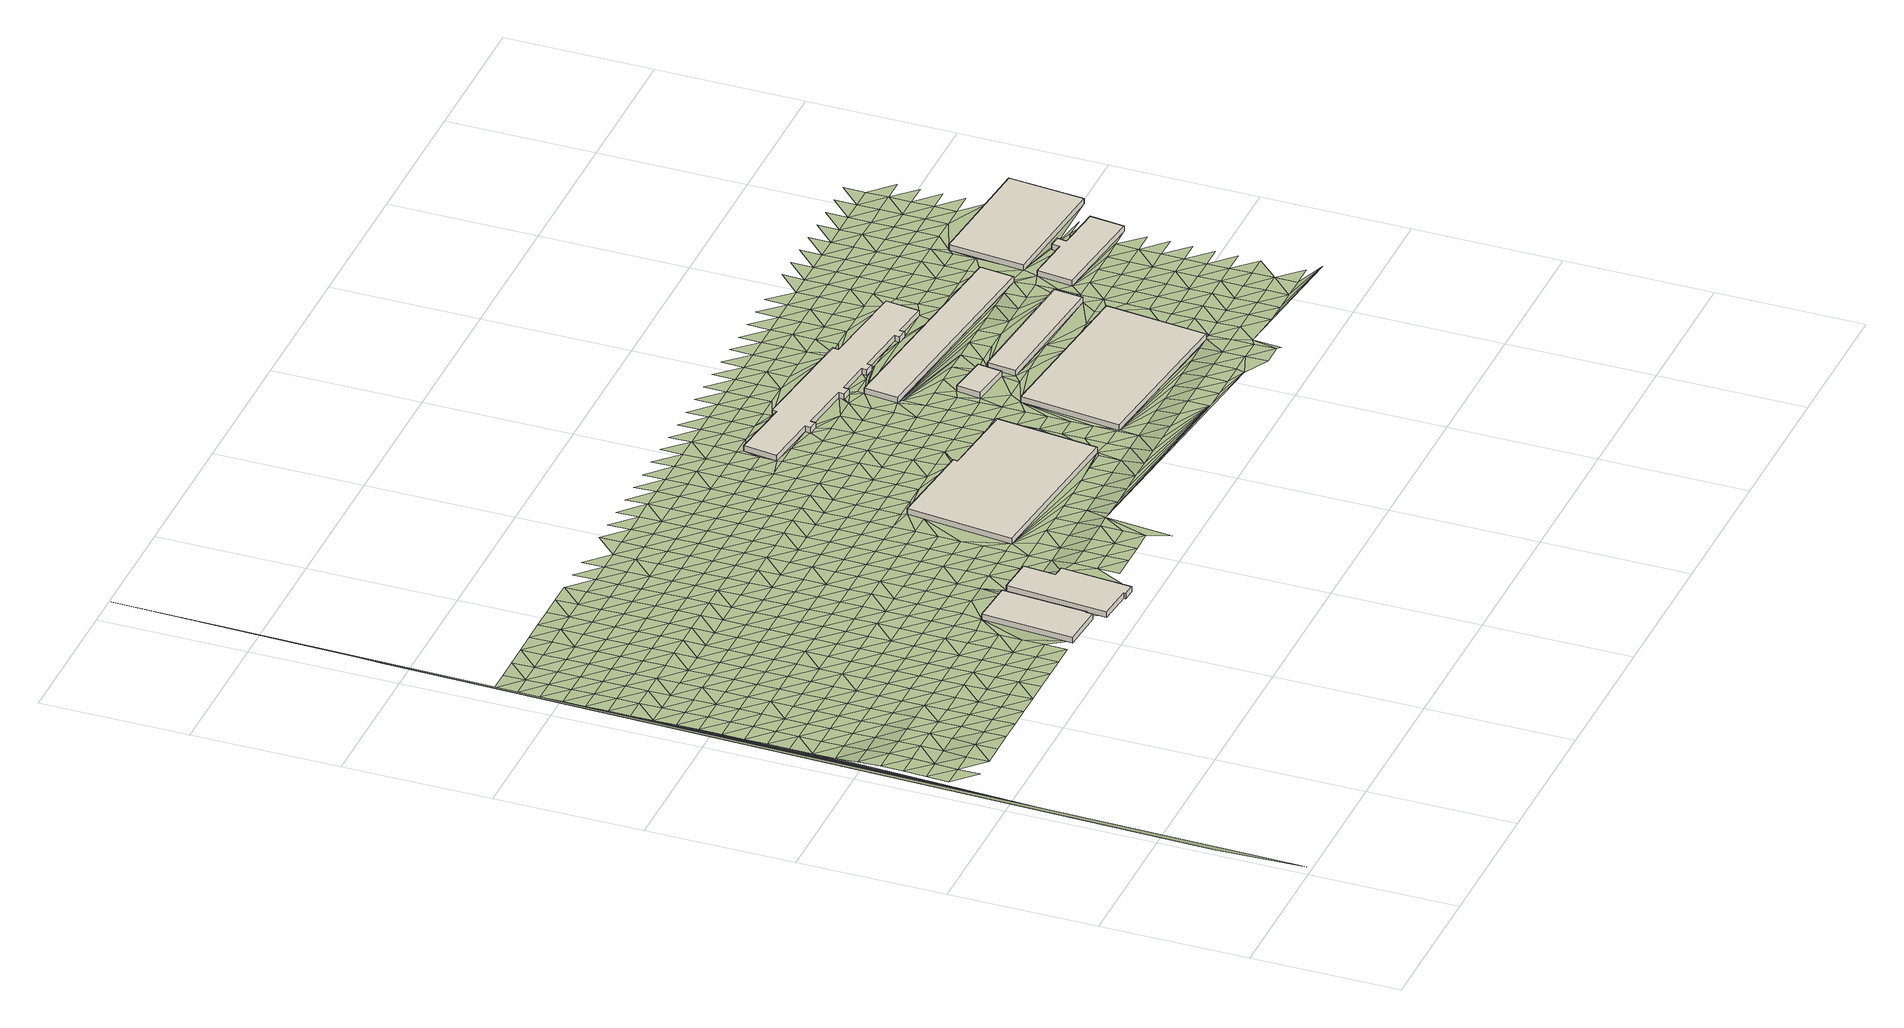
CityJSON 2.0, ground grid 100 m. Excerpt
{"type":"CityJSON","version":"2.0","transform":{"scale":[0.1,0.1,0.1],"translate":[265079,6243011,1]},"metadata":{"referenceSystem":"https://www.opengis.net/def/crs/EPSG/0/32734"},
"CityObjects":{
"building1":{"type":"Building","attributes":{"building":"industrial","building:levels":1,"building_height":4.1,"plus_code":"4FRW3FG6+393","ground_height":2.88,"roof_height":6.98},"geometry":[{"type":"Solid","lod":"1","boundaries":[[[[0,1,2,3]],[[1,4,5,2]],[[4,6,7,5]],[[6,8,9,7]],[[8,10,11,9]],[[10,0,3,11]],[[3,2,5,7,9,11]],[[10,8,6,4,1,0]]]]}]},
"building2":{"type":"Building","attributes":{"building":"industrial","building:levels":1,"building_height":4.1,"plus_code":"4FRW3FF6+XGM","ground_height":2.8,"roof_height":6.9},"geometry":[{"type":"Solid","lod":"1","boundaries":[[[[12,13,14,15]],[[13,16,17,14]],[[16,18,19,17]],[[18,20,21,19]],[[20,22,23,21]],[[22,24,25,23]],[[24,26,27,25]],[[26,12,15,27]],[[15,14,17,19,21,23,25,27]],[[26,24,22,20,18,16,13,12]]]]}]},
"building3":{"type":"Building","attributes":{"building":"industrial","building:levels":1,"building_height":4.1,"plus_code":"4FRW3FG6+7XR","ground_height":2.65,"roof_height":6.75},"geometry":[{"type":"Solid","lod":"1","boundaries":[[[[28,29,30,31]],[[29,32,33,30]],[[32,34,35,33]],[[34,36,37,35]],[[36,38,39,37]],[[38,28,31,39]],[[31,30,33,35,37,39]],[[38,36,34,32,29,28]]]]}]},
"building4":{"type":"Building","attributes":{"building":"industrial","building:levels":1,"building_height":4.1,"plus_code":"4FRW3FG7+Q7V","ground_height":2.39,"roof_height":6.49},"geometry":[{"type":"Solid","lod":"1","boundaries":[[[[40,41,42,43]],[[41,44,45,42]],[[44,46,47,45]],[[46,48,49,47]],[[48,50,51,49]],[[50,52,53,51]],[[52,54,55,53]],[[54,56,57,55]],[[56,58,59,57]],[[58,60,61,59]],[[60,62,63,61]],[[62,64,65,63]],[[64,66,67,65]],[[66,68,69,67]],[[68,70,71,69]],[[70,72,73,71]],[[72,74,75,73]],[[74,76,77,75]],[[76,78,79,77]],[[78,80,81,79]],[[80,82,83,81]],[[82,84,85,83]],[[84,86,87,85]],[[86,40,43,87]],[[43,42,45,47,49,51,53,55,57,59,61,63,65,67,69,71,73,75,77,79,81,83,85,87]],[[86,84,82,80,78,76,74,72,70,68,66,64,62,60,58,56,54,52,50,48,46,44,41,40]]]]}]},
"building5":{"type":"Building","attributes":{"building":"industrial","building:levels":1,"building_height":4.1,"plus_code":"4FRW3FG7+F9Q","ground_height":2.56,"roof_height":6.66},"geometry":[{"type":"Solid","lod":"1","boundaries":[[[[88,89,90,91]],[[89,92,93,90]],[[92,94,95,93]],[[94,88,91,95]],[[91,90,93,95]],[[94,92,89,88]]]]}]},
"building6":{"type":"Building","attributes":{"building":"industrial","building:levels":1,"building_height":4.1,"plus_code":"4FRW3FG7+6HF","ground_height":2.62,"roof_height":6.72},"geometry":[{"type":"Solid","lod":"1","boundaries":[[[[96,97,98,99]],[[97,100,101,98]],[[100,102,103,101]],[[102,96,99,103]],[[99,98,101,103]],[[102,100,97,96]]]]}]},
"building7":{"type":"Building","attributes":{"building":"industrial","building:levels":1,"building_height":4.1,"plus_code":"4FRW3FG7+JHM","ground_height":2.43,"roof_height":6.53},"geometry":[{"type":"Solid","lod":"1","boundaries":[[[[104,105,106,107]],[[105,108,109,106]],[[108,110,111,109]],[[110,104,107,111]],[[107,106,109,111]],[[110,108,105,104]]]]}]},
"building8":{"type":"Building","attributes":{"building":"industrial","building:levels":1,"building_height":4.1,"plus_code":"4FRW3FG7+CMM","ground_height":2.47,"roof_height":6.57},"geometry":[{"type":"Solid","lod":"1","boundaries":[[[[112,113,114,115]],[[113,116,117,114]],[[116,118,119,117]],[[118,112,115,119]],[[115,114,117,119]],[[118,116,113,112]]]]}]},
"building9":{"type":"Building","attributes":{"building":"industrial","building:levels":1,"building_height":4.1,"plus_code":"4FRW3FG8+F34","ground_height":2.66,"roof_height":6.76},"geometry":[{"type":"Solid","lod":"1","boundaries":[[[[120,121,122,123]],[[121,124,125,122]],[[124,126,127,125]],[[126,128,129,127]],[[128,130,131,129]],[[130,132,133,131]],[[132,134,135,133]],[[134,120,123,135]],[[123,122,125,127,129,131,133,135]],[[134,132,130,128,126,124,121,120]]]]}]},
"building10":{"type":"Building","attributes":{"building":"industrial","building:levels":1,"building_height":4.1,"plus_code":"4FRW3FG8+J4H","ground_height":2.4,"roof_height":6.5},"geometry":[{"type":"Solid","lod":"1","boundaries":[[[[136,137,138,139]],[[137,140,141,138]],[[140,142,143,141]],[[142,136,139,143]],[[139,138,141,143]],[[142,140,137,136]]]]}]},
"terrain1":{"type":"TINRelief","geometry":[{"type":"CompositeSurface","lod":"1","boundaries":[[[144,145,146]],[[146,147,144]],[[147,148,144]],[[144,148,149]],[[144,150,151]],[[152,144,149]],[[153,154,155]],[[152,156,144]],[[157,155,154]],[[158,159,153]],[[156,160,144]],[[155,158,153]],[[160,161,144]],[[159,162,163]],[[161,164,144]],[[159,158,162]],[[163,165,166]],[[144,164,167]],[[155,168,158]],[[165,163,162]],[[144,167,169]],[[170,168,155]],[[171,145,166]],[[144,169,172]],[[171,166,165]],[[162,158,173]],[[168,174,158]],[[146,145,175]],[[172,176,144]],[[165,162,173]],[[145,171,175]],[[173,158,174]],[[176,177,144]],[[168,170,178]],[[147,146,179]],[[171,165,180]],[[144,177,181]],[[175,182,146]],[[174,168,178]],[[180,165,173]],[[170,183,178]],[[148,147,179]],[[181,184,144]],[[179,146,182]],[[171,185,175]],[[184,186,144]],[[185,171,180]],[[149,148,187]],[[173,174,188]],[[178,189,174]],[[182,175,190]],[[186,191,144]],[[179,187,148]],[[180,173,188]],[[190,175,185]],[[188,174,189]],[[152,149,192]],[[183,193,178]],[[191,194,144]],[[182,195,179]],[[149,187,192]],[[185,180,196]],[[194,197,144]],[[195,182,190]],[[198,156,152]],[[189,178,199]],[[188,196,180]],[[187,179,200]],[[197,201,144]],[[192,198,152]],[[199,178,193]],[[185,202,190]],[[200,179,195]],[[160,156,203]],[[189,204,188]],[[196,202,185]],[[205,192,187]],[[198,203,156]],[[204,189,199]],[[195,190,206]],[[205,187,200]],[[207,161,160]],[[196,188,208]],[[202,206,190]],[[192,209,198]],[[199,193,210]],[[203,207,160]],[[208,188,204]],[[195,211,200]],[[209,192,205]],[[202,196,212]],[[206,211,195]],[[164,161,213]],[[203,198,214]],[[199,215,204]],[[207,216,161]],[[212,196,208]],[[205,200,217]],[[198,209,214]],[[210,215,199]],[[164,213,167]],[[202,218,206]],[[213,161,216]],[[211,217,200]],[[219,207,203]],[[208,204,220]],[[218,202,212]],[[144,201,150]],[[214,219,203]],[[215,220,204]],[[167,221,169]],[[209,205,222]],[[211,206,223]],[[217,224,205]],[[207,225,216]],[[221,167,213]],[[223,206,218]],[[209,222,214]],[[212,208,226]],[[227,215,210]],[[219,225,207]],[[205,224,222]],[[220,228,208]],[[172,169,229]],[[211,230,217]],[[212,226,218]],[[169,221,229]],[[230,211,223]],[[208,228,226]],[[213,216,231]],[[214,232,219]],[[220,215,233]],[[225,234,216]],[[176,172,235]],[[224,217,236]],[[232,214,222]],[[227,233,215]],[[221,213,231]],[[223,218,237]],[[229,235,172]],[[231,216,234]],[[236,217,230]],[[238,228,220]],[[218,226,237]],[[177,176,239]],[[225,219,240]],[[224,241,222]],[[232,242,219]],[[233,238,220]],[[221,243,229]],[[244,230,223]],[[176,235,239]],[[241,224,236]],[[234,225,240]],[[228,245,226]],[[243,221,231]],[[219,242,240]],[[237,244,223]],[[246,181,177]],[[222,247,232]],[[248,233,227]],[[228,238,245]],[[235,229,249]],[[230,250,236]],[[239,246,177]],[[247,222,241]],[[226,251,237]],[[249,229,243]],[[244,250,230]],[[231,234,252]],[[242,232,253]],[[233,254,238]],[[240,255,234]],[[251,226,245]],[[235,256,239]],[[257,241,236]],[[246,258,181]],[[253,232,247]],[[248,254,233]],[[243,231,252]],[[259,244,237]],[[256,235,249]],[[252,234,255]],[[236,250,257]],[[242,260,240]],[[259,237,251]],[[246,239,261]],[[247,241,262]],[[245,238,263]],[[260,242,253]],[[254,264,238]],[[249,243,265]],[[250,244,266]],[[256,261,239]],[[262,241,257]],[[255,240,267]],[[251,245,263]],[[265,243,252]],[[244,259,266]],[[263,238,264]],[[253,247,268]],[[267,240,260]],[[269,258,246]],[[249,270,256]],[[254,248,271]],[[246,261,272]],[[262,268,247]],[[255,273,252]],[[257,250,274]],[[259,251,275]],[[270,249,265]],[[266,276,250]],[[277,260,253]],[[264,254,271]],[[246,272,269]],[[273,255,267]],[[275,251,263]],[[248,278,271]],[[261,256,279]],[[274,262,257]],[[268,277,253]],[[274,250,276]],[[265,252,280]],[[259,281,266]],[[279,256,270]],[[267,260,282]],[[280,252,273]],[[281,259,275]],[[261,283,272]],[[268,262,284]],[[263,264,285]],[[277,282,260]],[[271,286,264]],[[270,265,287]],[[276,266,288]],[[261,279,283]],[[284,262,274]],[[289,273,267]],[[275,263,285]],[[265,280,287]],[[288,266,281]],[[285,264,286]],[[277,268,290]],[[278,291,271]],[[282,289,267]],[[269,272,292]],[[270,293,279]],[[276,294,274]],[[283,295,272]],[[284,290,268]],[[281,275,296]],[[293,270,287]],[[276,288,294]],[[280,273,297]],[[298,282,277]],[[286,271,299]],[[272,295,292]],[[289,300,273]],[[296,275,285]],[[279,301,283]],[[302,284,274]],[[290,298,277]],[[299,271,291]],[[280,297,287]],[[281,303,288]],[[301,279,293]],[[273,300,297]],[[294,302,274]],[[289,282,304]],[[286,305,285]],[[303,281,296]],[[295,283,306]],[[298,304,282]],[[305,286,299]],[[293,287,307]],[[290,284,308]],[[288,309,294]],[[306,283,301]],[[284,302,310]],[[311,300,289]],[[296,285,312]],[[287,297,307]],[[309,288,303]],[[295,313,292]],[[290,308,298]],[[299,291,314]],[[304,311,289]],[[284,310,308]],[[312,285,305]],[[315,301,293]],[[302,294,316]],[[313,295,306]],[[303,296,317]],[[307,315,293]],[[294,309,316]],[[300,318,297]],[[304,298,319]],[[299,320,305]],[[311,321,300]],[[317,296,312]],[[301,322,306]],[[323,310,302]],[[324,292,313]],[[298,308,319]],[[314,320,299]],[[297,318,307]],[[303,325,309]],[[315,322,301]],[[300,321,318]],[[316,323,302]],[[326,311,304]],[[312,305,327]],[[303,317,325]],[[310,328,308]],[[319,326,304]],[[320,327,305]],[[313,306,329]],[[307,330,315]],[[309,331,316]],[[322,332,306]],[[310,323,328]],[[311,333,321]],[[334,317,312]],[[330,307,318]],[[331,309,325]],[[324,313,329]],[[308,335,319]],[[320,314,336]],[[306,332,329]],[[326,333,311]],[[334,312,327]],[[322,315,337]],[[323,316,338]],[[335,308,328]],[[315,330,337]],[[338,316,331]],[[321,339,318]],[[340,326,319]],[[325,317,341]],[[342,327,320]],[[333,343,321]],[[317,334,344]],[[332,322,345]],[[323,346,328]],[[329,347,324]],[[335,340,319]],[[336,342,320]],[[330,318,339]],[[331,325,341]],[[337,345,322]],[[321,343,339]],[[346,323,338]],[[317,344,341]],[[333,326,348]],[[329,332,349]],[[328,350,335]],[[334,327,351]],[[326,340,348]],[[342,352,327]],[[330,353,337]],[[331,354,338]],[[332,345,349]],[[328,346,350]],[[343,333,355]],[[344,334,351]],[[353,330,339]],[[354,331,341]],[[351,327,352]],[[356,347,329]],[[340,335,357]],[[348,355,333]],[[342,358,352]],[[345,337,359]],[[349,356,329]],[[357,335,350]],[[346,338,360]],[[344,361,341]],[[359,337,353]],[[354,362,338]],[[343,363,339]],[[340,364,348]],[[343,355,365]],[[361,344,351]],[[345,366,349]],[[350,346,360]],[[356,367,347]],[[364,340,357]],[[338,362,360]],[[353,339,363]],[[368,354,341]],[[366,345,359]],[[343,365,363]],[[355,348,369]],[[368,341,361]],[[352,358,10]],[[356,349,370]],[[357,350,371]],[[348,364,369]],[[351,352,10]],[[359,353,372]],[[362,354,373]],[[366,370,349]],[[371,350,360]],[[374,365,355]],[[372,353,363]],[[354,368,373]],[[361,351,10]],[[357,375,364]],[[369,374,355]],[[376,367,356]],[[359,377,366]],[[362,378,360]],[[356,370,379]],[[375,357,371]],[[368,361,10]],[[377,359,372]],[[373,378,362]],[[363,365,380]],[[364,381,369]],[[356,379,376]],[[365,374,382]],[[370,366,383]],[[384,371,360]],[[381,364,375]],[[372,363,380]],[[368,385,373]],[[383,366,377]],[[365,382,380]],[[378,384,360]],[[385,368,10]],[[374,369,386]],[[370,387,379]],[[375,371,388]],[[386,369,381]],[[377,372,389]],[[378,373,390]],[[370,383,387]],[[384,388,371]],[[374,391,382]],[[389,372,380]],[[373,385,390]],[[392,381,375]],[[374,386,391]],[[376,379,393]],[[377,394,383]],[[395,384,378]],[[387,396,379]],[[388,392,375]],[[394,377,389]],[[390,395,378]],[[10,397,385]],[[380,382,398]],[[386,381,399]],[[379,396,393]],[[391,400,382]],[[383,401,387]],[[392,399,381]],[[380,398,389]],[[402,388,384]],[[385,397,390]],[[403,404,405]],[[401,383,394]],[[382,400,398]],[[384,395,406]],[[391,386,407]],[[396,387,408]],[[388,402,392]],[[399,407,386]],[[384,406,402]],[[397,10,409]],[[394,389,410]],[[395,390,411]],[[408,387,401]],[[412,400,391]],[[389,398,410]],[[411,390,397]],[[409,405,404]],[[396,413,393]],[[399,392,414]],[[407,412,391]],[[415,401,394]],[[395,416,406]],[[403,417,404]],[[413,396,408]],[[392,402,414]],[[398,400,418]],[[410,415,394]],[[395,411,416]],[[419,407,399]],[[400,412,418]],[[401,420,408]],[[409,404,421]],[[414,419,399]],[[398,422,410]],[[402,406,423]],[[397,424,411]],[[415,420,401]],[[417,421,404]],[[416,425,406]],[[409,424,397]],[[407,426,412]],[[422,398,418]],[[421,417,409]],[[427,413,408]],[[402,423,414]],[[419,426,407]],[[406,425,423]],[[428,409,417]],[[429,415,410]],[[411,430,416]],[[409,428,424]],[[408,420,427]],[[428,417,424]],[[429,410,422]],[[430,411,424]],[[431,413,432]],[[418,412,433]],[[414,434,419]],[[426,435,412]],[[420,415,436]],[[425,416,437]],[[432,413,427]],[[434,414,423]],[[422,418,433]],[[415,429,436]],[[433,412,435]],[[430,437,416]],[[424,417,438]],[[426,419,439]],[[425,440,423]],[[434,441,419]],[[427,420,442]],[[429,422,443]],[[438,430,424]],[[436,444,420]],[[440,425,437]],[[445,438,417]],[[435,426,439]],[[443,422,433]],[[419,441,439]],[[442,432,427]],[[423,446,434]],[[442,420,444]],[[445,417,24]],[[429,447,436]],[[446,423,440]],[[437,430,448]],[[447,429,443]],[[438,449,430]],[[450,432,451]],[[433,435,452]],[[441,434,453]],[[439,454,435]],[[444,436,455]],[[440,437,448]],[[451,432,442]],[[453,434,446]],[[430,449,448]],[[443,433,452]],[[438,445,456]],[[457,458,459]],[[455,436,447]],[[452,435,454]],[[441,460,439]],[[461,458,462]],[[461,462,24]],[[24,456,445]],[[444,463,442]],[[446,440,464]],[[441,453,460]],[[447,443,465]],[[466,449,438]],[[444,455,463]],[[448,464,440]],[[456,24,462]],[[454,439,467]],[[465,443,452]],[[456,466,438]],[[468,451,442]],[[446,469,453]],[[439,460,467]],[[447,470,455]],[[449,471,448]],[[462,458,472]],[[463,468,442]],[[464,469,446]],[[458,457,473]],[[454,474,452]],[[462,472,456]],[[470,447,465]],[[471,449,466]],[[460,453,475]],[[457,476,477]],[[474,454,467]],[[458,473,472]],[[455,478,463]],[[479,464,448]],[[451,468,480]],[[469,475,453]],[[465,452,481]],[[456,482,466]],[[478,455,470]],[[471,479,448]],[[460,483,467]],[[484,473,457]],[[451,480,485]],[[452,474,481]],[[482,456,472]],[[468,463,486]],[[487,469,464]],[[475,483,460]],[[477,484,457]],[[470,465,488]],[[471,466,489]],[[463,478,486]],[[487,464,479]],[[474,467,490]],[[491,472,473]],[[465,481,488]],[[489,466,482]],[[492,480,468]],[[475,469,493]],[[483,490,467]],[[484,491,473]],[[470,494,478]],[[479,471,495]],[[486,492,468]],[[493,469,487]],[[496,482,472]],[[494,470,488]],[[471,489,495]],[[480,497,485]],[[481,474,498]],[[499,483,475]],[[484,477,500]],[[490,501,474]],[[491,496,472]],[[478,502,486]],[[487,479,503]],[[480,492,497]],[[499,475,493]],[[504,489,482]],[[481,498,488]],[[502,478,494]],[[474,501,498]],[[495,503,479]],[[490,483,505]],[[506,491,484]],[[496,507,482]],[[495,489,504]],[[492,486,508]],[[504,482,507]],[[493,487,509]],[[505,483,499]],[[500,506,484]],[[494,488,510]],[[508,486,502]],[[503,509,487]],[[503,495,504]],[[511,501,490]],[[512,496,491]],[[488,498,510]],[[492,513,497]],[[493,514,499]],[[511,490,505]],[[512,491,506]],[[515,502,494]],[[513,492,508]],[[509,514,493]],[[510,515,494]],[[497,516,517]],[[501,518,498]],[[505,499,519]],[[507,496,520]],[[521,506,500]],[[522,501,511]],[[496,512,523]],[[520,504,507]],[[508,502,524]],[[516,497,513]],[[514,519,499]],[[504,525,503]],[[518,510,498]],[[515,524,502]],[[501,522,518]],[[496,523,520]],[[505,526,511]],[[503,525,509]],[[527,513,508]],[[512,506,528]],[[519,526,505]],[[521,529,506]],[[510,530,515]],[[509,525,514]],[[524,527,508]],[[522,511,531]],[[523,512,528]],[[510,518,530]],[[528,506,529]],[[532,504,520]],[[526,531,511]],[[516,513,533]],[[534,524,515]],[[519,514,535]],[[527,536,513]],[[504,535,525]],[[523,537,520]],[[515,530,534]],[[538,516,533]],[[522,539,518]],[[540,526,519]],[[541,521,542]],[[513,536,533]],[[531,543,522]],[[537,523,528]],[[535,514,525]],[[527,524,544]],[[521,541,529]],[[530,518,539]],[[534,544,524]],[[522,543,539]],[[535,540,519]],[[531,526,545]],[[541,528,529]],[[532,520,537]],[[546,536,527]],[[532,547,504]],[[540,545,526]],[[530,548,534]],[[537,528,541]],[[544,546,527]],[[549,543,531]],[[548,530,539]],[[536,550,533]],[[545,549,531]],[[544,534,551]],[[546,550,536]],[[532,537,552]],[[535,553,540]],[[534,548,551]],[[537,541,552]],[[554,555,533]],[[543,556,539]],[[545,540,553]],[[549,557,543]],[[504,547,558]],[[559,546,544]],[[550,554,533]],[[541,560,552]],[[548,539,556]],[[551,559,544]],[[543,557,556]],[[545,561,549]],[[552,547,532]],[[546,562,550]],[[561,545,553]],[[548,563,551]],[[559,562,546]],[[535,564,553]],[[557,549,565]],[[552,560,566]],[[563,548,556]],[[567,554,550]],[[504,558,568]],[[565,549,561]],[[569,559,551]],[[550,562,567]],[[552,570,547]],[[569,551,563]],[[571,554,572]],[[556,557,573]],[[564,561,553]],[[574,557,565]],[[570,552,566]],[[562,559,575]],[[572,554,567]],[[563,556,573]],[[559,569,575]],[[557,574,573]],[[565,561,576]],[[558,547,570]],[[564,576,561]],[[567,562,577]],[[569,563,578]],[[575,579,562]],[[580,574,565]],[[581,564,535]],[[570,566,582]],[[578,563,573]],[[572,567,577]],[[577,562,579]],[[576,580,565]],[[569,583,575]],[[584,504,568]],[[585,573,574]],[[558,570,586]],[[583,569,578]],[[587,572,588]],[[589,576,564]],[[574,580,585]],[[586,570,582]],[[579,575,590]],[[577,588,572]],[[578,573,591]],[[590,575,583]],[[576,592,580]],[[585,591,573]],[[568,558,586]],[[579,593,577]],[[589,592,576]],[[594,583,578]],[[593,579,590]],[[564,581,589]],[[586,582,595]],[[591,594,578]],[[588,577,596]],[[585,580,597]],[[592,598,580]],[[590,583,41]],[[596,577,593]],[[591,585,597]],[[599,568,586]],[[594,600,583]],[[597,580,598]],[[541,601,560]],[[602,588,603]],[[599,586,595]],[[41,583,600]],[[604,593,590]],[[592,589,605]],[[603,588,596]],[[594,591,606]],[[41,604,590]],[[589,581,607]],[[598,592,605]],[[606,591,597]],[[589,607,605]],[[568,599,608]],[[593,609,596]],[[601,566,560]],[[594,610,600]],[[604,609,593]],[[610,594,606]],[[597,598,611]],[[41,612,604]],[[599,595,613]],[[614,41,600]],[[605,615,598]],[[603,596,616]],[[609,617,596]],[[568,608,584]],[[604,612,609]],[[581,618,619]],[[606,597,611]],[[608,599,613]],[[619,607,581]],[[614,600,610]],[[611,598,615]],[[613,595,620]],[[621,603,616]],[[607,619,605]],[[596,617,616]],[[601,582,566]],[[610,606,622]],[[615,605,623]],[[612,624,609]],[[622,606,611]],[[625,608,613]],[[617,609,624]],[[623,605,619]],[[626,619,618]],[[610,627,614]],[[41,614,628]],[[608,625,584]],[[615,629,611]],[[627,610,622]],[[617,630,616]],[[613,620,631]],[[629,615,623]],[[601,595,582]],[[625,613,584]],[[624,630,617]],[[622,611,632]],[[631,620,633]],[[631,584,613]],[[634,616,635]],[[623,619,636]],[[637,614,627]],[[632,611,629]],[[630,635,616]],[[636,619,626]],[[627,622,638]],[[626,618,34]],[[628,614,637]],[[612,639,624]],[[623,640,629]],[[632,638,622]],[[641,630,624]],[[601,620,595]],[[584,631,642]],[[640,623,636]],[[637,627,643]],[[632,629,644]],[[584,642,645]],[[638,643,627]],[[635,630,646]],[[647,636,626]],[[631,633,648]],[[644,629,640]],[[584,645,649]],[[630,641,646]],[[632,650,638]],[[642,631,648]],[[624,639,641]],[[637,643,651]],[[648,633,652]],[[653,635,654]],[[655,640,636]],[[584,649,656]],[[632,644,650]],[[601,633,620]],[[654,635,646]],[[647,655,636]],[[626,34,647]],[[642,657,645]],[[34,584,656]],[[638,658,643]],[[644,640,659]],[[650,660,638]],[[657,642,648]],[[651,643,658]],[[641,661,646]],[[658,662,651]],[[655,659,640]],[[663,649,645]],[[638,660,658]],[[664,641,639]],[[650,644,665]],[[652,666,648]],[[641,664,661]],[[663,645,657]],[[657,648,667]],[[654,646,668]],[[655,647,669]],[[659,665,644]],[[601,652,633]],[[601,541,670]],[[656,649,671]],[[669,647,34]],[[668,646,661]],[[656,672,34]],[[657,667,663]],[[673,660,650]],[[648,674,667]],[[649,663,671]],[[654,675,676]],[[659,655,677]],[[665,673,650]],[[666,674,648]],[[669,34,672]],[[672,656,678]],[[675,654,668]],[[677,655,669]],[[671,678,656]],[[658,679,662]],[[661,664,680]],[[658,660,681]],[[682,665,659]],[[673,683,660]],[[668,661,680]],[[684,669,672]],[[666,652,601]],[[682,659,677]],[[660,683,681]],[[678,684,672]],[[685,663,667]],[[686,667,674]],[[674,666,687]],[[673,665,688]],[[675,668,689]],[[677,669,690]],[[685,671,663]],[[691,665,682]],[[680,689,668]],[[688,683,673]],[[684,690,669]],[[688,665,691]],[[681,679,658]],[[685,678,671]],[[664,692,680]],[[675,693,694]],[[695,682,677]],[[687,686,674]],[[666,601,687]],[[685,684,678]],[[689,693,675]],[[690,695,677]],[[681,683,105]],[[667,686,696]],[[688,691,697]],[[691,682,698]],[[679,681,699]],[[688,105,683]],[[690,684,685]],[[692,689,680]],[[681,56,699]],[[695,698,682]],[[695,690,88]],[[56,681,105]],[[697,691,700]],[[701,686,687]],[[702,693,689]],[[698,700,691]],[[701,687,601]],[[703,690,685]],[[695,88,698]],[[690,703,88]],[[692,702,689]],[[58,56,704]],[[704,56,105]],[[705,667,696]],[[706,693,707]],[[701,696,686]],[[698,88,94]],[[702,707,693]],[[700,698,94]],[[692,664,708]],[[697,700,709]],[[701,601,710]],[[711,58,704]],[[711,704,105]],[[712,703,685]],[[702,692,713]],[[94,709,700]],[[714,667,705]],[[88,703,715]],[[716,696,701]],[[688,697,717]],[[702,713,707]],[[692,718,713]],[[710,716,701]],[[58,711,60]],[[711,105,719]],[[709,720,697]],[[721,707,722]],[[696,716,705]],[[715,703,712]],[[723,712,685]],[[601,670,710]],[[707,713,722]],[[709,94,724]],[[725,708,664]],[[692,708,718]],[[105,726,719]],[[727,667,714]],[[60,711,62]],[[728,716,710]],[[711,719,62]],[[718,729,713]],[[730,724,94]],[[116,715,712]],[[717,697,720]],[[716,731,705]],[[713,732,722]],[[724,720,709]],[[728,731,716]],[[723,116,712]],[[710,670,728]],[[732,713,729]],[[733,719,726]],[[708,729,718]],[[715,116,734]],[[667,727,735]],[[736,723,685]],[[737,726,105]],[[738,739,722]],[[730,715,734]],[[731,714,705]],[[720,724,730]],[[732,738,722]],[[740,688,717]],[[741,731,728]],[[726,742,733]],[[729,743,732]],[[734,744,730]],[[723,745,116]],[[670,741,728]],[[720,730,717]],[[746,667,735]],[[708,743,729]],[[731,747,714]],[[738,732,748]],[[744,717,730]],[[741,747,731]],[[743,748,732]],[[743,708,725]],[[749,688,740]],[[742,750,733]],[[738,751,752]],[[734,753,744]],[[747,727,714]],[[726,737,742]],[[745,754,116]],[[670,755,741]],[[738,748,751]],[[725,756,757]],[[745,723,736]],[[105,758,737]],[[743,725,759]],[[747,741,755]],[[760,755,670]],[[717,744,740]],[[748,743,761]],[[757,759,725]],[[749,762,688]],[[736,685,102]],[[747,763,727]],[[744,753,740]],[[734,764,753]],[[751,748,761]],[[765,757,756]],[[737,750,742]],[[743,759,761]],[[763,747,755]],[[736,754,745]],[[766,751,767]],[[760,768,755]],[[763,735,727]],[[759,757,765]],[[767,751,761]],[[762,769,688]],[[740,753,764]],[[770,763,755]],[[759,771,761]],[[736,772,754]],[[768,770,755]],[[771,759,765]],[[773,116,754]],[[735,763,746]],[[767,761,774]],[[737,758,775]],[[764,749,740]],[[763,770,776]],[[765,756,777]],[[778,779,768]],[[774,761,771]],[[776,746,763]],[[780,688,769]],[[770,768,779]],[[781,767,782]],[[783,775,784]],[[754,772,785]],[[770,779,776]],[[786,771,765]],[[764,734,787]],[[758,105,788]],[[767,774,782]],[[746,776,789]],[[764,790,749]],[[772,736,102]],[[775,758,784]],[[791,746,789]],[[688,780,792]],[[774,771,793]],[[776,779,794]],[[795,771,786]],[[776,794,789]],[[791,796,746]],[[782,774,793]],[[765,777,786]],[[771,795,793]],[[749,790,762]],[[773,754,785]],[[797,782,798]],[[772,102,785]],[[789,799,791]],[[794,800,789]],[[779,801,794]],[[802,795,786]],[[102,746,796]],[[798,782,793]],[[791,799,796]],[[784,758,803]],[[789,800,799]],[[764,787,790]],[[802,786,777]],[[793,795,804]],[[762,790,769]],[[802,804,795]],[[805,800,794]],[[806,769,790]],[[807,796,799]],[[803,808,784]],[[808,777,784]],[[785,102,809]],[[810,798,793]],[[801,805,794]],[[804,810,793]],[[796,811,102]],[[796,807,811]],[[785,809,773]],[[790,787,806]],[[812,798,813]],[[800,814,799]],[[802,777,815]],[[805,816,800]],[[777,808,817]],[[810,813,798]],[[804,802,818]],[[808,803,819]],[[807,799,814]],[[800,816,814]],[[777,817,815]],[[805,801,820]],[[809,102,821]],[[102,811,822]],[[810,804,818]],[[769,806,780]],[[803,758,788]],[[802,815,818]],[[817,808,823]],[[811,807,824]],[[809,821,773]],[[821,102,822]],[[816,805,825]],[[819,823,808]],[[806,826,780]],[[824,807,814]],[[806,787,826]],[[810,827,813]],[[820,825,805]],[[801,779,828]],[[817,829,815]],[[811,830,822]],[[827,810,818]],[[817,823,829]],[[830,811,824]],[[773,821,831]],[[814,816,832]],[[816,825,833]],[[773,831,787]],[[803,788,819]],[[815,834,818]],[[822,835,821]],[[827,836,813]],[[823,819,837]],[[814,832,824]],[[834,815,829]],[[822,830,835]],[[816,833,832]],[[825,820,838]],[[787,839,826]],[[813,836,840]],[[787,831,841]],[[792,780,826]],[[842,827,818]],[[823,843,829]],[[821,844,831]],[[830,824,845]],[[842,818,834]],[[835,846,821]],[[841,839,787]],[[841,831,847]],[[826,839,792]],[[833,825,848]],[[837,843,823]],[[828,820,801]],[[832,845,824]],[[836,827,849]],[[821,846,844]],[[848,825,838]],[[837,819,788]],[[834,829,850]],[[835,830,851]],[[831,844,847]],[[827,842,849]],[[843,850,829]],[[845,851,830]],[[839,841,134]],[[832,833,852]],[[847,134,841]],[[833,848,853]],[[842,834,854]],[[855,846,835]],[[849,856,836]],[[134,792,839]],[[843,837,857]],[[852,845,832]],[[850,854,834]],[[851,855,835]],[[833,853,852]],[[792,134,858]],[[820,828,838]],[[858,788,792]],[[836,856,859]],[[842,860,849]],[[846,861,844]],[[848,838,862]],[[837,788,857]],[[863,847,844]],[[854,860,842]],[[855,861,846]],[[858,134,864]],[[865,850,843]],[[851,845,866]],[[862,853,848]],[[864,788,858]],[[843,857,867]],[[845,852,868]],[[838,869,862]],[[856,849,870]],[[850,865,854]],[[855,851,866]],[[860,870,849]],[[843,867,865]],[[861,863,844]],[[845,868,866]],[[853,871,852]],[[838,828,869]],[[871,853,862]],[[872,857,788]],[[860,854,873]],[[855,874,861]],[[870,875,856]],[[876,847,863]],[[872,788,864]],[[867,857,872]],[[868,852,877]],[[854,865,873]],[[874,855,866]],[[862,869,878]],[[856,875,879]],[[877,852,871]],[[864,134,880]],[[881,870,860]],[[882,863,861]],[[868,883,866]],[[873,881,860]],[[861,874,882]],[[865,867,884]],[[867,872,885]],[[883,868,877]],[[870,886,875]],[[887,871,862]],[[872,864,140]],[[865,884,873]],[[866,888,874]],[[889,847,876]],[[881,886,870]],[[867,885,884]],[[863,882,876]],[[871,887,877]],[[866,883,888]],[[885,872,140]],[[864,880,890]],[[873,891,881]],[[886,892,875]],[[882,874,893]],[[883,877,894]],[[891,873,884]],[[888,895,874]],[[140,884,885]],[[896,864,890]],[[875,892,897]],[[876,882,893]],[[893,874,895]],[[898,847,889]],[[886,881,899]],[[888,883,900]],[[891,901,881]],[[892,886,899]],[[902,884,140]],[[881,901,899]],[[891,884,902]],[[903,895,888]],[[889,876,893]],[[904,901,891]],[[895,905,893]],[[899,906,892]],[[902,904,891]],[[892,906,907]],[[908,896,909]],[[910,902,140]],[[899,901,911]],[[912,889,893]],[[864,896,913]],[[904,911,901]],[[914,906,899]],[[902,910,904]],[[911,914,899]],[[909,915,908]],[[896,908,916]],[[911,904,917]],[[914,918,906]],[[904,910,917]],[[919,910,140]],[[906,918,920]],[[921,914,911]],[[917,921,911]],[[914,922,918]],[[910,923,917]],[[921,922,914]],[[917,924,921]],[[922,925,918]],[[924,917,923]],[[923,910,919]],[[918,925,926]],[[927,919,140]],[[922,921,928]],[[924,929,921]],[[925,922,928]],[[921,929,928]],[[924,923,930]],[[931,929,924]],[[928,932,925]],[[925,932,933]],[[928,929,934]],[[935,932,928]]]}]}
},
"vertices":[
[1903,2282,19],[2192,2261,19],[2192,2261,60],[1903,2282,60],[2195,2306,19],[2195,2306,60],[2202,2305,19],[2202,2305,60],[2243,2879,19],[2243,2879,60],[1947,2900,19],[1947,2900,60],
[2243,2188,18],[2481,2169,18],[2481,2169,59],[2243,2188,59],[2480,2155,18],[2480,2155,59],[2566,2148,18],[2566,2148,59],[2607,2627,18],[2607,2627,59],[2526,2634,18],[2526,2634,59],[2544,2853,18],[2544,2853,59],[2301,2873,18],[2301,2873,59],
[2890,3754,16],[2809,3034,16],[2809,3034,57],[2890,3754,57],[3954,2906,16],[3954,2906,57],[4032,3596,16],[4032,3596,57],[3503,3655,16],[3503,3655,57],[3507,3685,16],[3507,3685,57],
[3195,4949,14],[3165,4719,14],[3165,4719,55],[3195,4949,55],[3533,4673,14],[3533,4673,55],[3529,4635,14],[3529,4635,55],[3593,4627,14],[3593,4627,55],[3597,4662,14],[3597,4662,55],[3962,4616,14],[3962,4616,55],[3957,4578,14],[3957,4578,55],[4019,4570,14],[4019,4570,55],[4024,4607,14],[4024,4607,55],[4261,4578,14],[4261,4578,55],[4257,4544,14],[4257,4544,55],[4320,4536,14],[4320,4536,55],[4324,4567,14],[4324,4567,55],[4682,4522,14],[4682,4522,55],[4678,4488,14],[4678,4488,55],[4743,4480,14],[4743,4480,55],[4747,4514,14],[4747,4514,55],[4997,4482,14],[4997,4482,55],[5026,4712,14],[5026,4712,55],[4412,4790,14],[4412,4790,55],[4417,4829,14],[4417,4829,55],[3629,4929,14],[3629,4929,55],[3625,4895,14],[3625,4895,55],
[4267,3798,16],[4541,3762,16],[4541,3762,57],[4267,3798,57],[4563,3926,16],[4563,3926,57],[4289,3963,16],[4289,3963,57],
[4316,3550,16],[4236,2870,16],[4236,2870,57],[4316,3550,57],[5383,2734,16],[5383,2734,57],[5458,3422,16],[5458,3422,57],
[5589,4305,14],[4064,4487,14],[4064,4487,55],[5589,4305,55],[4036,4255,14],[4036,4255,55],[5561,4074,14],[5561,4074,55],
[5517,3788,15],[4602,3880,15],[4602,3880,56],[5517,3788,56],[4582,3685,15],[4582,3685,56],[5497,3593,15],[5497,3593,56],
[5644,3719,17],[6331,3641,17],[6331,3641,58],[5644,3719,58],[6358,3875,17],[6358,3875,58],[6048,3911,17],[6048,3911,58],[6056,3975,17],[6056,3975,58],[5981,3984,17],[5981,3984,58],[5974,3928,17],[5974,3928,58],[5672,3962,17],[5672,3962,58],
[6536,3983,14],[6586,4498,14],[6586,4498,55],[6536,3983,55],[5757,4577,14],[5757,4577,55],[5707,4063,14],[5707,4063,55],
[17,635,37],[167,3185,18],[167,3335,17],[167,3485,18],[167,3635,19],[167,3785,19],[206,7980,22],[1,10,67],[167,3935,20],[167,2585,26],[167,2435,22],[317,2435,22],[167,4085,20],[317,2285,22],[317,2585,28],[167,2735,32],[167,4235,18],[167,4385,16],[317,2735,32],[167,2885,32],[167,4535,15],[317,2885,32],[167,3035,27],[167,4685,16],[468,2435,22],[167,4835,14],[468,2285,22],[317,3035,25],[167,4985,14],[468,2735,32],[468,2585,30],[317,3185,18],[167,5135,14],[167,5285,12],[618,2435,22],[317,3485,18],[468,2885,31],[167,5435,8],[317,3335,18],[618,2285,22],[167,5585,13],[468,3035,23],[167,5735,14],[317,3635,20],[618,2735,31],[618,2585,29],[468,3185,18],[167,5885,19],[317,3785,20],[768,2285,23],[167,6035,17],[468,3335,18],[618,2885,30],[167,6185,17],[317,3935,20],[768,2435,23],[468,3485,19],[167,6335,23],[618,3035,23],[317,4085,20],[768,2585,26],[468,3635,20],[618,3185,18],[317,4235,18],[768,2735,26],[468,3785,20],[918,2285,22],[618,3335,19],[768,2885,25],[317,4535,15],[468,3935,21],[918,2435,22],[317,4385,16],[618,3485,20],[768,3035,20],[468,4085,20],[918,2585,23],[317,4685,16],[618,3785,20],[768,3185,19],[618,3635,20],[468,4235,19],[918,2885,20],[1068,2285,23],[918,2735,21],[317,4835,14],[768,3335,20],[468,4535,15],[618,3935,20],[1068,2435,23],[468,4385,17],[317,4985,13],[768,3485,20],[918,3035,17],[1068,2585,22],[317,5135,13],[618,4235,20],[768,3635,20],[618,4085,20],[468,4685,15],[918,3185,19],[1068,2735,20],[317,5285,12],[768,3785,20],[1219,2285,23],[468,4835,15],[918,3335,20],[1068,2885,18],[618,4535,16],[768,3935,20],[1219,2435,23],[618,4385,17],[468,4985,13],[918,3485,20],[317,5435,8],[1068,3035,16],[768,4085,19],[468,5135,13],[918,3635,20],[1219,2735,22],[1219,2585,22],[618,4685,14],[1068,3185,19],[768,4235,19],[918,3785,20],[468,5435,9],[618,4835,14],[1369,2435,23],[468,5285,12],[768,4385,18],[1068,3485,20],[1219,2885,20],[1068,3335,20],[918,3935,19],[1369,2285,23],[618,4985,14],[768,4535,17],[1219,3035,18],[918,4085,19],[618,5135,14],[1068,3635,20],[1369,2735,21],[1369,2585,21],[768,4685,15],[1219,3185,19],[918,4235,19],[1068,3785,20],[1519,2285,23],[618,5435,12],[768,4835,14],[1219,3335,19],[618,5285,12],[1369,2885,20],[918,4535,17],[1068,3935,20],[1519,2435,23],[918,4385,18],[768,4985,14],[1219,3485,19],[1369,3035,17],[1068,4085,19],[1519,2585,21],[768,5135,14],[918,4685,16],[1219,3785,20],[1369,3185,19],[1219,3635,20],[1068,4235,19],[1519,2735,21],[768,5285,14],[1669,2285,22],[918,4835,14],[1369,3335,20],[1519,2885,20],[1068,4535,17],[1219,3935,20],[1669,2435,22],[1068,4385,18],[918,4985,13],[1369,3485,20],[768,5435,14],[1519,3035,17],[1219,4085,20],[1669,2585,21],[1369,3635,21],[918,5285,14],[1068,4685,16],[1519,3185,19],[918,5135,13],[1219,4235,19],[1669,2735,21],[1369,3785,21],[1819,2285,21],[1068,4835,15],[1519,3335,20],[1219,4535,17],[1369,3935,21],[1669,3035,18],[1819,2435,21],[1219,4385,18],[1669,2885,19],[1068,4985,13],[1519,3485,20],[918,5435,13],[1369,4085,20],[1068,5135,13],[1519,3635,21],[1819,2735,21],[1819,2585,21],[1219,4685,17],[1669,3185,20],[1369,4235,20],[1068,5285,14],[1519,3785,21],[1903,2282,31],[1219,4835,16],[1669,3485,21],[1819,2885,21],[1669,3335,21],[1369,4535,18],[1519,3935,21],[1369,4385,19],[1219,4985,14],[1068,5435,13],[1819,3035,18],[1519,4085,20],[1219,5135,14],[1669,3635,21],[1369,4685,19],[1819,3185,18],[1519,4235,20],[1669,3785,21],[1219,5435,14],[1369,4835,17],[1819,3335,20],[1219,5285,15],[1519,4535,18],[1669,3935,21],[1519,4385,19],[1369,4985,15],[1819,3485,20],[1969,3035,17],[1669,4085,21],[1369,5135,15],[1819,3635,20],[1519,4685,19],[1969,3185,17],[1669,4235,20],[1819,3785,20],[1369,5435,14],[1519,4835,17],[1969,3335,19],[1369,5285,16],[2120,3035,16],[1669,4535,18],[1819,3935,20],[1669,4385,19],[1519,4985,15],[1969,3635,19],[2243,2188,33],[2270,2585,29],[2202,2305,30],[1969,3485,19],[1819,4085,21],[1519,5135,15],[2243,2879,23],[1669,4685,19],[2120,3185,17],[1819,4235,21],[1519,5285,16],[1969,3785,19],[1669,4835,17],[2120,3335,19],[2301,2873,23],[1819,4385,19],[1969,3935,19],[1669,4985,15],[2270,2735,28],[1819,4535,18],[2120,3635,20],[2270,3035,16],[2120,3485,19],[1969,4085,20],[1669,5135,15],[2270,2885,23],[1819,4685,18],[2270,3185,17],[1519,5435,14],[1669,5285,16],[1969,4385,19],[2120,3785,20],[1969,4235,20],[1819,4835,18],[2270,3335,19],[2420,3035,17],[2120,4085,21],[2270,3485,19],[2120,3935,20],[1819,5135,16],[1969,4535,18],[1819,4985,17],[2420,2885,20],[2270,3635,20],[1969,4685,17],[2420,3335,19],[2420,3185,18],[1669,5435,14],[1819,5285,16],[2120,4385,19],[2270,3785,20],[2120,4235,20],[1969,4835,18],[2570,2885,18],[2720,2435,30],[2607,2627,31],[2566,2148,33],[2270,3935,20],[2526,2634,31],[2570,2735,23],[1969,4985,17],[2420,3485,19],[2120,4535,17],[2570,3035,17],[2270,4085,21],[1969,5135,16],[2420,3635,20],[2120,4685,16],[2570,3185,19],[2720,2735,19],[2720,2585,31],[2270,4235,19],[2420,3785,21],[2720,2285,30],[2871,2285,30],[2120,4835,17],[2570,3335,19],[1969,5285,16],[2270,4385,18],[2720,2885,18],[2420,3935,21],[2871,2435,30],[1969,5435,15],[2120,4985,18],[2570,3485,19],[2270,4535,17],[2720,3035,18],[2420,4085,20],[2871,2585,31],[2120,5135,17],[2570,3635,19],[2270,4685,16],[2720,3185,19],[2871,2735,19],[2120,5285,17],[2420,4385,17],[2570,3785,20],[3021,2285,28],[2420,4235,20],[2270,4835,17],[2720,3335,19],[2809,3034,18],[2570,3935,20],[3021,2435,28],[2871,2885,18],[2270,4985,18],[2720,3485,19],[2420,4535,16],[2570,4085,20],[3021,2585,28],[2270,5135,17],[2720,3635,19],[2420,4685,16],[2270,5285,17],[2120,5435,15],[2570,4385,17],[2720,3785,19],[3021,2885,18],[3171,2285,31],[2570,4235,20],[3021,2735,19],[2420,4835,17],[2871,3635,19],[2720,3935,19],[2420,4985,18],[3171,2585,30],[3171,2435,30],[2570,4535,16],[2720,4085,18],[3171,2885,17],[2420,5285,18],[2570,4685,15],[2890,3754,19],[2420,5135,18],[3171,2735,19],[2270,5435,15],[2720,4385,16],[2871,3785,19],[3275,2589,30],[3223,2133,32],[2720,4235,18],[2570,4835,16],[2871,3935,19],[2570,4985,18],[3321,2885,18],[2720,4535,15],[2871,4085,18],[2570,5135,20],[2720,4685,15],[3321,2735,20],[3021,3785,19],[2570,5285,20],[2420,5435,15],[2871,4385,16],[2871,4235,18],[3471,2885,18],[2720,4835,14],[3321,2585,30],[3021,3935,19],[2720,4985,16],[2871,4535,15],[3171,3785,19],[3021,4085,18],[3471,2585,26],[2720,5135,18],[3622,2885,19],[2871,4685,15],[3471,2735,19],[2570,5435,15],[2720,5285,18],[3021,4385,15],[3021,4235,17],[2871,4835,14],[3171,3935,19],[2871,5135,18],[3021,4535,16],[2871,4985,16],[3171,4085,17],[3507,3685,20],[3622,2585,26],[3021,4685,15],[3954,2906,19],[3171,4235,17],[3622,2735,19],[2720,5435,16],[2871,5285,18],[3321,3785,18],[3021,4835,13],[3171,4385,16],[3321,3935,18],[3021,4985,15],[3171,4535,16],[3772,2585,31],[3021,5135,17],[3321,4235,16],[3321,4085,17],[3772,2735,21],[3171,4685,14],[4673,2435,31],[2871,5435,16],[3021,5285,17],[3171,4835,13],[3471,3935,18],[3321,4385,17],[3471,3785,18],[3772,2885,19],[3171,4985,15],[3321,4535,17],[3471,4235,16],[3195,4949,15],[3922,2735,20],[3321,4685,16],[3471,4085,16],[3171,5285,18],[3171,5135,18],[3503,3655,20],[3622,3785,18],[3922,2585,32],[3021,5435,16],[3471,4385,17],[3622,3935,18],[3321,4985,15],[3922,2885,19],[3772,3635,19],[3471,4535,16],[3533,4673,15],[3622,4085,16],[3321,5135,18],[4072,2735,18],[3622,4235,17],[4072,2585,31],[3171,5435,16],[3321,5285,18],[3772,3785,17],[3529,4635,15],[3622,4385,17],[3625,4895,16],[3772,3935,17],[3471,4985,16],[4072,2885,18],[3622,4535,16],[3772,4085,16],[4072,3035,18],[3471,5135,17],[3922,3635,19],[4222,2735,18],[4072,3185,18],[3772,4235,18],[3593,4627,15],[4222,2585,31],[3321,5435,16],[3471,5285,17],[3922,3785,17],[4072,3335,18],[4222,2885,18],[3772,4535,16],[3922,3935,17],[3772,4385,17],[3622,4985,16],[3597,4662,15],[4222,3035,18],[3629,4929,16],[3922,4085,17],[4372,2585,30],[4236,2870,18],[3622,5135,17],[4072,3635,16],[5103,2377,29],[4222,3185,18],[4072,3485,17],[3922,4235,19],[4372,2735,18],[3622,5285,17],[3471,5435,16],[4072,3785,16],[4222,3335,18],[3962,4616,20],[3772,4985,16],[3922,4535,16],[4072,3935,16],[3922,4385,16],[4222,3485,17],[4316,3550,18],[4523,2735,18],[4523,2585,30],[4036,4255,15],[3772,5135,16],[4222,3635,16],[4072,4085,16],[3922,4985,16],[3772,5285,16],[3622,5435,17],[4222,3785,16],[4673,2735,17],[4072,4235,15],[4222,3935,16],[3957,4578,16],[4222,4085,16],[4673,2585,31],[3922,5135,16],[4372,3635,15],[4072,4535,14],[4823,2735,17],[3772,5435,17],[3922,5285,16],[4372,4835,16],[4372,4085,21],[4823,2435,31],[4222,4535,14],[4523,3635,15],[4072,5135,15],[4973,2735,17],[4541,3762,17],[4823,2585,31],[4673,4085,20],[4072,4985,15],[4320,4536,16],[4523,4085,22],[3922,5435,17],[4072,5285,15],[4673,3635,14],[4523,3935,17],[4417,4829,16],[4372,4535,16],[5123,2735,17],[4973,2435,29],[4222,4985,15],[4563,3926,17],[4973,2585,29],[4222,5135,15],[4324,4567,16],[4602,3880,18],[5273,2735,18],[4973,3485,18],[4678,4488,19],[4222,5285,15],[4072,5435,18],[4823,4085,19],[5123,2435,29],[4523,4535,17],[4372,4985,15],[4673,3935,18],[4823,3635,16],[5383,2734,19],[5123,2585,29],[4372,5135,15],[4973,4085,17],[4682,4522,19],[4372,5285,15],[4222,5435,18],[4823,3935,21],[4973,3635,16],[5273,2435,27],[4412,4790,16],[4523,4835,16],[4973,4385,17],[4523,4985,15],[5273,2285,31],[4523,5135,14],[5123,4085,17],[5273,2585,27],[4973,3935,22],[4673,4835,16],[4372,5435,17],[4523,5285,14],[5424,2285,29],[5273,4085,17],[5424,2435,24],[4673,4985,15],[5123,3485,17],[5497,3593,16],[4673,5135,15],[4743,4480,19],[5424,2585,24],[5026,4712,18],[5447,2263,29],[5467,2459,24],[5424,4085,15],[4523,5435,17],[4673,5285,15],[4747,4514,19],[4997,4482,19],[5273,3485,17],[4823,4835,15],[5517,3788,18],[5589,4305,15],[5424,2735,19],[5123,3935,24],[5424,2885,18],[5561,4074,15],[4823,5135,15],[5574,2585,24],[4823,4985,15],[5424,3035,17],[4673,5435,18],[4823,5285,15],[5574,2885,18],[5574,2735,19],[5724,2435,24],[4973,4835,15],[5123,4385,16],[4973,4985,15],[5724,2585,24],[5273,3935,24],[5574,3035,17],[5123,4535,14],[5424,3485,16],[4973,5135,15],[5574,3185,18],[4823,5435,18],[4973,5285,15],[5724,2885,17],[5123,4835,15],[5724,2735,18],[5123,4685,15],[5123,4985,15],[5273,4385,16],[5874,2435,22],[5574,3485,16],[5574,3335,17],[5273,4535,15],[5724,3035,17],[5874,2585,22],[5424,3935,18],[5123,5135,15],[6392,2353,26],[5273,4685,15],[5724,3185,18],[5574,3635,16],[5874,2885,17],[5874,2735,18],[5273,4835,15],[5724,3335,17],[5123,5285,15],[5424,4385,15],[6024,2435,21],[5574,3935,18],[5123,5435,18],[5574,3785,18],[5273,4985,15],[5424,4535,15],[5724,3635,16],[5874,3035,17],[5724,3485,16],[5644,3719,18],[6024,2585,21],[5273,5135,15],[5424,4685,15],[5874,3185,18],[6024,2885,17],[6024,2735,18],[5424,4835,15],[5874,3335,18],[5273,5285,15],[5574,4385,15],[5574,4085,15],[5273,5435,17],[5424,4985,15],[5874,3485,16],[6175,2585,20],[5874,3635,18],[5707,4063,17],[5574,4685,15],[6024,3185,17],[5574,4535,15],[6024,3035,17],[6175,2435,20],[5424,5135,15],[6175,2735,18],[5724,4385,14],[5574,4835,15],[6024,3335,17],[5424,5285,15],[6024,3635,19],[6175,2885,17],[6325,2435,19],[5424,5435,17],[5974,3928,23],[5574,4985,15],[6024,3485,16],[6175,3035,17],[5724,4685,15],[5724,4535,14],[5574,5135,15],[6325,2735,17],[6175,3185,18],[6175,3635,21],[5981,3984,23],[5724,4835,16],[5574,5285,15],[6175,3485,16],[6325,2885,17],[6175,3335,17],[6056,3975,23],[5574,5435,17],[6331,3641,20],[5724,5135,15],[6325,3035,17],[5724,4985,14],[5874,4685,16],[6325,3185,18],[5874,4835,16],[6325,3335,18],[5724,5285,15],[5724,5435,17],[6175,3935,24],[6048,3911,23],[6024,4685,16],[5874,4985,14],[6325,3485,17],[6536,3983,19],[5874,5135,14],[6358,3875,23],[6325,3935,23],[6024,4835,16],[5874,5285,14],[6325,4535,16],[5874,5435,15],[6024,4985,15],[6024,5135,15],[6175,4685,16],[6175,4835,16],[6024,5285,15],[6024,5435,15],[6586,4498,17],[6175,5135,15],[6175,4985,15],[6325,4685,17],[6325,4835,15],[6175,5285,15],[6175,5435,15],[6325,4985,15],[6325,5135,15]
]}
